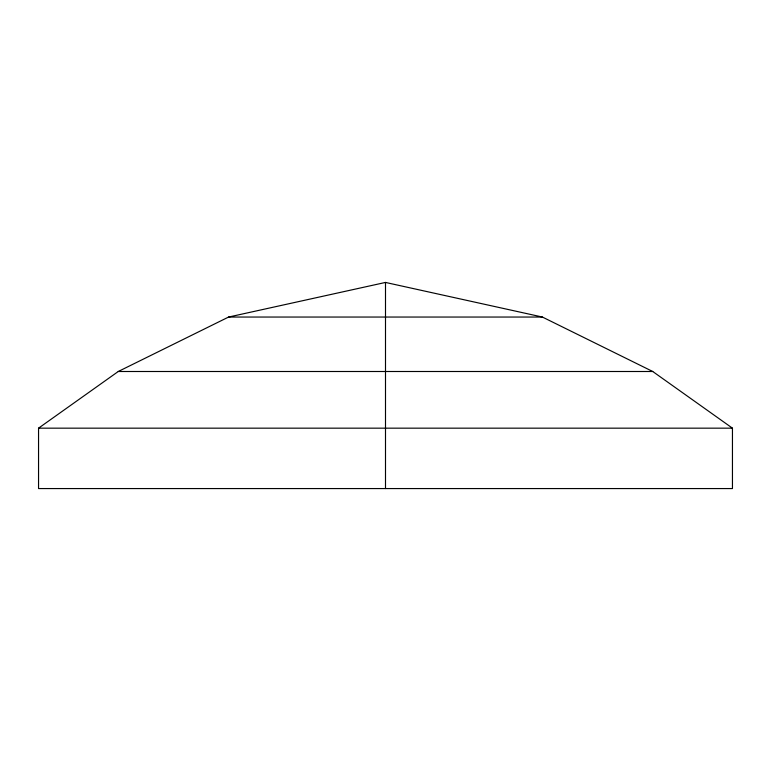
<?xml version="1.0" encoding="UTF-8"?>
<svg xmlns="http://www.w3.org/2000/svg" width="771" height="771" viewBox="0 0 771 771"><rect width="100%" height="100%" fill="white"/><g stroke="black" fill="none" stroke-linecap="round" stroke-linejoin="round"><path stroke-width="1.16" d="M38.55 428.165L118.262 371.497L228.601 317.045L385.5 282.437L542.398 317.045L652.738 371.497L732.45 428.165L732.45 488.563L38.55 488.563L38.55 428.165L732.45 428.165M228.601 317.045L542.398 317.045M118.262 371.497L652.738 371.497M385.5 282.437L385.5 488.563"/></g></svg>
